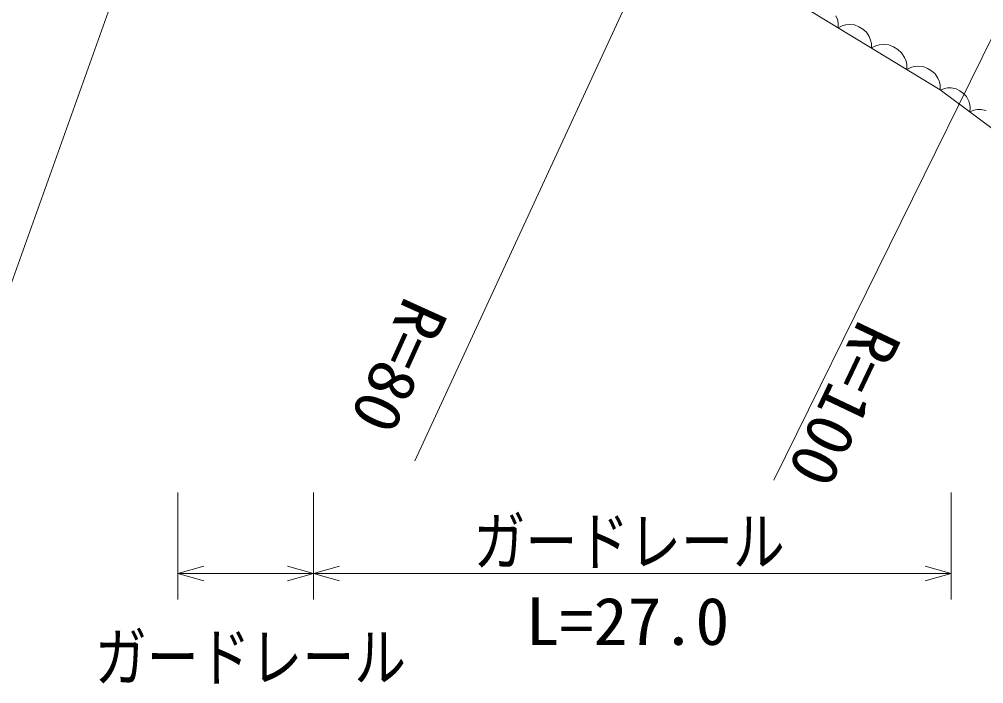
# Model space of a CAD drawing. Units: millimetres, scale not verified. Extents: x 40000 to 680000, y 20000 to 380000.
# Drawn here: x 377889 to 415084, y 279434 to 305068 of the extents above; entities that cross this region are included whole.
import ezdxf
from ezdxf.enums import TextEntityAlignment as Align

# ---------------------------------------------------------------- set-up
doc = ezdxf.new("R2010")
doc.units = ezdxf.units.MM
doc.header["$LTSCALE"] = 1000
doc.layers.add('M-BGD', color=7, linetype='Continuous', lineweight=13)
doc.layers.add('M-STR-HTXT', color=7, linetype='Continuous', lineweight=13)
doc.styles.add('ＭＳ ゴシック', font='')
doc.styles.get('ＭＳ ゴシック').set_extended_font_data('MS Gothic')

msp = doc.modelspace()

# ---------------------------------------------------------------- linework, layer by layer
at = {"layer": 'M-BGD'}
for p, q in [((413403, 302353), (408138, 305549)), ((409440, 305058), (409380, 305207)), ((409472, 304926), (409440, 305058)), ((409471, 304740), (409472, 304926)), ((409626, 304821), (409471, 304740)), ((409749, 304851), (409626, 304821)), ((409899, 304866), (409749, 304851)), ((410099, 304850), (409899, 304866)), ((410269, 304782), (410099, 304850)), ((410423, 304688), (410269, 304782)), ((410561, 304569), (410423, 304688)), ((410668, 304399), (410561, 304569)), ((410724, 304260), (410668, 304399)), ((410754, 304136), (410724, 304260)), ((410753, 303961), (410754, 304136)), ((410918, 304048), (410753, 303961)), ((411050, 304081), (410918, 304048)), ((411210, 304096), (411050, 304081)), ((411424, 304079), (411210, 304096)), ((411604, 304006), (411424, 304079)), ((411768, 303907), (411604, 304006)), ((411916, 303780), (411768, 303907)), ((412030, 303598), (411916, 303780)), ((412090, 303450), (412030, 303598)), ((412122, 303318), (412090, 303450)), ((412121, 303131), (412122, 303318)), ((412276, 303213), (412121, 303131)), ((412400, 303243), (412276, 303213)), ((412549, 303258), (412400, 303243)), ((412749, 303241), (412549, 303258)), ((412919, 303173), (412749, 303241)), ((413073, 303080), (412919, 303173)), ((413211, 302961), (413073, 303080)), ((413318, 302791), (413211, 302961)), ((413374, 302651), (413318, 302791)), ((413404, 302528), (413374, 302651)), ((413403, 302353), (413404, 302528)), ((413573, 302401), (413422, 302339)), ((413691, 302418), (413573, 302401)), ((413831, 302418), (413691, 302418)), ((414016, 302385), (413831, 302418)), ((416868, 299766), (413403, 302353)), ((414167, 302307), (414016, 302385)), ((414302, 302206), (414167, 302307)), ((414420, 302083), (414302, 302206)), ((414504, 301915), (414420, 302083)), ((414544, 301781), (414504, 301915)), ((414561, 301664), (414544, 301781)), ((414544, 301501), (414561, 301664)), ((414706, 301567), (414544, 301501)), ((414832, 301586), (414706, 301567)), ((414982, 301586), (414832, 301586)), ((415180, 301550), (414982, 301586))]:
    msp.add_line(p, q, dxfattribs=at)
at = {"layer": 'M-STR-HTXT'}
for p, q in [((384162, 313327), (372735, 281331)), ((404553, 312724), (393147, 288039)), ((406990, 287292), (416645, 306891)), ((384003, 286810), (384003, 282687)), ((389233, 282687), (389233, 286810)), ((413824, 282687), (413824, 286810)), ((384003, 283687), (385003, 283967)), ((388233, 283967), (389233, 283687)), ((389233, 283687), (390233, 283967)), ((412824, 283967), (413824, 283687)), ((385003, 283407), (384003, 283687)), ((384003, 283687), (389233, 283687)), ((389233, 283687), (388233, 283407)), ((390233, 283407), (389233, 283687)), ((389233, 283687), (413824, 283687)), ((413824, 283687), (412824, 283407))]:
    msp.add_line(p, q, dxfattribs=at)

# ---------------------------------------------------------------- texts
at = {"layer": 'M-STR-HTXT', "style": 'ＭＳ ゴシック', "width": 1.05}
for s, rotation, p in [('R=80', 245.6, (392284, 294680)), ('R=100', 244.6, (409797, 293790))]:
    msp.add_text(s, height=1833, rotation=rotation, dxfattribs=at).set_placement(p, align=Align.BOTTOM_LEFT)
at = {"layer": 'M-STR-HTXT', "style": 'ＭＳ ゴシック'}
for s, width, p in [('ガードレール', 0.8, (395408, 283459)), ('L=27.0', 1.05, (397418, 280380)), ('ガードレール', 0.8, (380804, 278992))]:
    msp.add_text(s, height=1833, dxfattribs=dict(at, width=width)).set_placement(p, align=Align.BOTTOM_LEFT)

doc.saveas('drawing.dxf')
